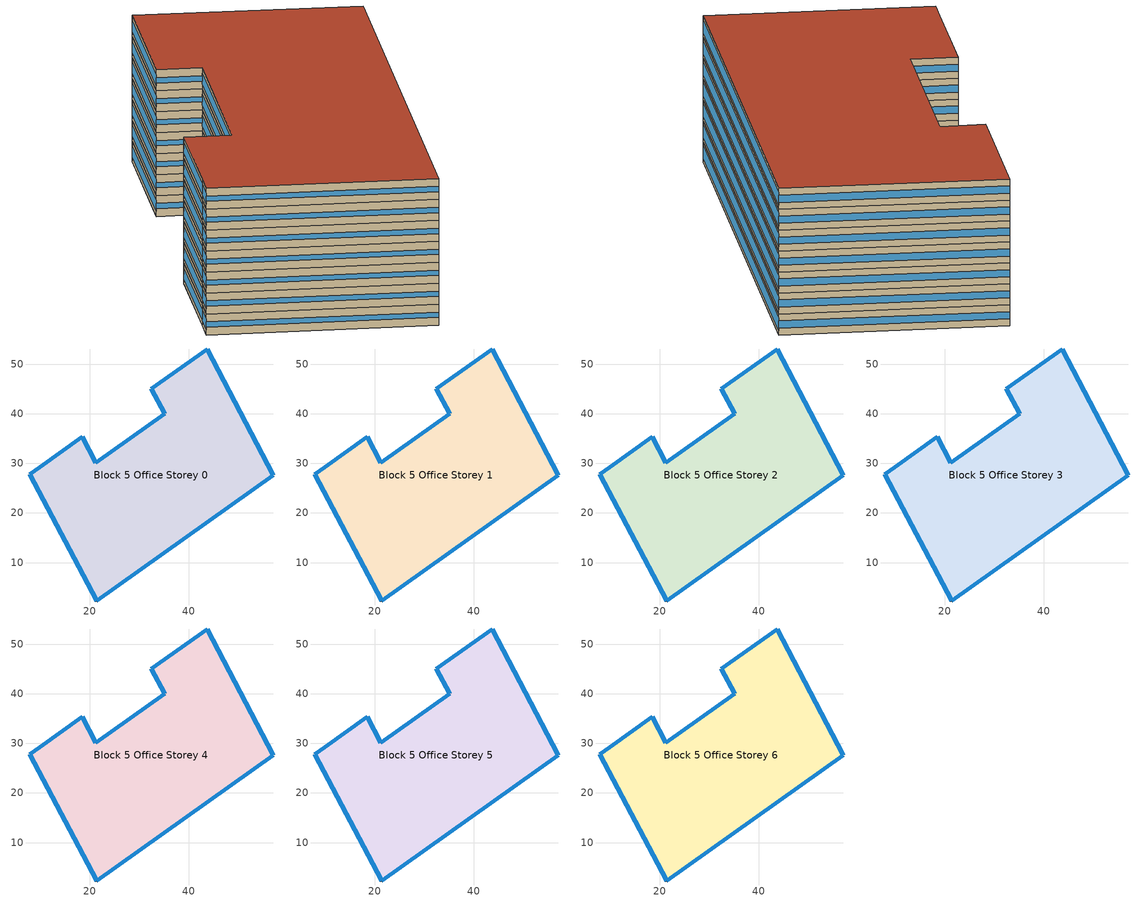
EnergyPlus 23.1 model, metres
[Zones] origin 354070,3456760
Block 5 Office Storey 0
 floor ground (Project Floor): 43.66,53.05 57.02,27.59 21.42,2.25 7.87,27.83 9.89,29.24 18.45,35.33 21.24,30.08 35.09,39.98 32.4,45 z0
 wall outside (Project Wall): 9.89,29.24 7.87,27.83 21.42,2.25 57.02,27.59 43.66,53.05 32.4,45 35.09,39.98 21.24,30.08 18.45,35.33 9.89,29.24 z0:3
 window (Office_north_window_construction): 43.65,53.05 32.4,45.01 / 35.08,39.97 21.24,30.08 / 18.45,35.33 9.89,29.24 / 9.89,29.24 7.87,27.83 z0.75:2.25
 window (Office_west_window_construction): 7.87,27.81 21.41,2.26 / 32.4,45 35.09,39.98 z1.12:1.88
 window (Office_south_window_construction): 21.44,2.26 57,27.57 z0.6:2.4
 window (Office_east_window_construction): 57.01,27.6 43.66,53.04 / 21.23,30.08 18.45,35.33 z0.98:2.02
 roof outside (Project Ceiling): 57.02,27.59 43.66,53.05 32.4,45 35.09,39.98 21.24,30.08 18.45,35.33 9.89,29.24 7.87,27.83 21.42,2.25 z3
Block 5 Office Storey 1
 floor outside (Project Floor): 43.66,53.05 57.02,27.59 21.42,2.25 7.87,27.83 9.89,29.24 18.45,35.33 21.24,30.08 35.09,39.98 32.4,45 z3
 wall outside (Project Wall): 9.89,29.24 7.87,27.83 21.42,2.25 57.02,27.59 43.66,53.05 32.4,45 35.09,39.98 21.24,30.08 18.45,35.33 9.89,29.24 z3:6
 window (Office_north_window_construction): 43.65,53.05 32.4,45.01 / 35.08,39.97 21.24,30.08 / 18.45,35.33 9.89,29.24 / 9.89,29.24 7.87,27.83 z3.75:5.25
 window (Office_west_window_construction): 7.87,27.81 21.41,2.26 / 32.4,45 35.09,39.98 z4.12:4.88
 window (Office_south_window_construction): 21.44,2.26 57,27.57 z3.6:5.4
 window (Office_east_window_construction): 57.01,27.6 43.66,53.04 / 21.23,30.08 18.45,35.33 z3.98:5.03
 roof outside (Project Ceiling): 57.02,27.59 43.66,53.05 32.4,45 35.09,39.98 21.24,30.08 18.45,35.33 9.89,29.24 7.87,27.83 21.42,2.25 z6
Block 5 Office Storey 2
 floor outside (Project Floor): 43.66,53.05 57.02,27.59 21.42,2.25 7.87,27.83 9.89,29.24 18.45,35.33 21.24,30.08 35.09,39.98 32.4,45 z6
 wall outside (Project Wall): 9.89,29.24 7.87,27.83 21.42,2.25 57.02,27.59 43.66,53.05 32.4,45 35.09,39.98 21.24,30.08 18.45,35.33 9.89,29.24 z6:9
 window (Office_north_window_construction): 43.65,53.05 32.4,45.01 / 35.08,39.97 21.24,30.08 / 18.45,35.33 9.89,29.24 / 9.89,29.24 7.87,27.83 z6.75:8.25
 window (Office_west_window_construction): 7.87,27.81 21.41,2.26 / 32.4,45 35.09,39.98 z7.12:7.88
 window (Office_south_window_construction): 21.44,2.26 57,27.57 z6.6:8.4
 window (Office_east_window_construction): 57.01,27.6 43.66,53.04 / 21.23,30.08 18.45,35.33 z6.97:8.03
 roof outside (Project Ceiling): 57.02,27.59 43.66,53.05 32.4,45 35.09,39.98 21.24,30.08 18.45,35.33 9.89,29.24 7.87,27.83 21.42,2.25 z9
Block 5 Office Storey 3
 floor outside (Project Floor): 43.66,53.05 57.02,27.59 21.42,2.25 7.87,27.83 9.89,29.24 18.45,35.33 21.24,30.08 35.09,39.98 32.4,45 z9
 wall outside (Project Wall): 9.89,29.24 7.87,27.83 21.42,2.25 57.02,27.59 43.66,53.05 32.4,45 35.09,39.98 21.24,30.08 18.45,35.33 9.89,29.24 z9:12
 window (Office_north_window_construction): 43.65,53.05 32.4,45.01 / 35.08,39.97 21.24,30.08 / 18.45,35.33 9.89,29.24 / 9.89,29.24 7.87,27.83 z9.75:11.25
 window (Office_west_window_construction): 7.87,27.81 21.41,2.26 / 32.4,45 35.09,39.98 z10.12:10.88
 window (Office_south_window_construction): 21.44,2.26 57,27.57 z9.6:11.4
 window (Office_east_window_construction): 57.01,27.6 43.66,53.04 / 21.23,30.08 18.45,35.33 z9.97:11.03
 roof outside (Project Ceiling): 57.02,27.59 43.66,53.05 32.4,45 35.09,39.98 21.24,30.08 18.45,35.33 9.89,29.24 7.87,27.83 21.42,2.25 z12
Block 5 Office Storey 4
 floor outside (Project Floor): 43.66,53.05 57.02,27.59 21.42,2.25 7.87,27.83 9.89,29.24 18.45,35.33 21.24,30.08 35.09,39.98 32.4,45 z12
 wall outside (Project Wall): 9.89,29.24 7.87,27.83 21.42,2.25 57.02,27.59 43.66,53.05 32.4,45 35.09,39.98 21.24,30.08 18.45,35.33 9.89,29.24 z12:15
 window (Office_north_window_construction): 43.65,53.05 32.4,45.01 / 35.08,39.97 21.24,30.08 / 18.45,35.33 9.89,29.24 / 9.89,29.24 7.87,27.83 z12.75:14.25
 window (Office_west_window_construction): 7.87,27.81 21.41,2.26 / 32.4,45 35.09,39.98 z13.12:13.88
 window (Office_south_window_construction): 21.44,2.26 57,27.57 z12.6:14.4
 window (Office_east_window_construction): 57.01,27.6 43.66,53.04 / 21.23,30.08 18.45,35.33 z12.97:14.03
 roof outside (Project Ceiling): 57.02,27.59 43.66,53.05 32.4,45 35.09,39.98 21.24,30.08 18.45,35.33 9.89,29.24 7.87,27.83 21.42,2.25 z15
Block 5 Office Storey 5
 floor outside (Project Floor): 43.66,53.05 57.02,27.59 21.42,2.25 7.87,27.83 9.89,29.24 18.45,35.33 21.24,30.08 35.09,39.98 32.4,45 z15
 wall outside (Project Wall): 9.89,29.24 7.87,27.83 21.42,2.25 57.02,27.59 43.66,53.05 32.4,45 35.09,39.98 21.24,30.08 18.45,35.33 9.89,29.24 z15:18
 window (Office_north_window_construction): 43.65,53.05 32.4,45.01 / 35.08,39.97 21.24,30.08 / 18.45,35.33 9.89,29.24 / 9.89,29.24 7.87,27.83 z15.75:17.25
 window (Office_west_window_construction): 7.87,27.81 21.41,2.26 / 32.4,45 35.09,39.98 z16.12:16.88
 window (Office_south_window_construction): 21.44,2.26 57,27.57 z15.6:17.4
 window (Office_east_window_construction): 57.01,27.6 43.66,53.04 / 21.23,30.08 18.45,35.33 z15.97:17.02
 roof outside (Project Ceiling): 57.02,27.59 43.66,53.05 32.4,45 35.09,39.98 21.24,30.08 18.45,35.33 9.89,29.24 7.87,27.83 21.42,2.25 z18
Block 5 Office Storey 6
 floor outside (Project Floor): 43.66,53.05 57.02,27.59 21.42,2.25 7.87,27.83 9.89,29.24 18.45,35.33 21.24,30.08 35.09,39.98 32.4,45 z18
 wall outside (Project Wall): 9.89,29.24 7.87,27.83 21.42,2.25 57.02,27.59 43.66,53.05 32.4,45 35.09,39.98 21.24,30.08 18.45,35.33 9.89,29.24 z18:21
 window (Office_north_window_construction): 43.65,53.05 32.4,45.01 / 35.08,39.97 21.24,30.08 / 18.45,35.33 9.89,29.24 / 9.89,29.24 7.87,27.83 z18.75:20.25
 window (Office_west_window_construction): 7.87,27.81 21.41,2.26 / 32.4,45 35.09,39.98 z19.12:19.88
 window (Office_south_window_construction): 21.44,2.26 57,27.57 z18.6:20.4
 window (Office_east_window_construction): 57.01,27.6 43.66,53.04 / 21.23,30.08 18.45,35.33 z18.98:20.02
 roof outside (Project Flat Roof): 57.02,27.59 43.66,53.05 32.4,45 35.09,39.98 21.24,30.08 18.45,35.33 9.89,29.24 7.87,27.83 21.42,2.25 z21
[Building]
Building_1: North Axis=0; Terrain=City; Loads Convergence Tolerance Value=0.04; Temperature Convergence Tolerance Value=0.4; Solar Distribution=FullExterior; Maximum Number of Warmup Days=25; Minimum Number of Warmup Days=6
[Site:Location]
CHN Design_Conditions: Latitude=30; Longitude=114; Time Zone=8; Elevation=12
[SIZINGPERIOD:DESIGNDAY] Day of Month=21; DryBulb Temperature Range Modifier Type=DefaultMultipliers; Humidity Condition Type=Wetbulb; Barometric Pressure=101181; Rain Indicator=No; Snow Indicator=No; Daylight Saving Time Indicator=No; Sky Clearness=0; Begin Environment Reset Mode=FullResetAtBeginEnvironment
Name | Month | Day Type | Maximum DryBulb Temperature | Daily DryBulb Temperature Range | Wetbulb or DewPoint at Maximum DryBulb | Wind Speed | Wind Direction | Solar Model Indicator | ASHRAE Clear Sky Optical Depth for Beam Irradiance taub | ASHRAE Clear Sky Optical Depth for Diffuse Irradiance taud
Ann Htg 99.6% Condns DB | 1 | WinterDesignDay | -10 | 0 | -4.8 | 1 | 340 | ASHRAEClearSky | 0 | 0
Ann Clg .4% Condns DB=>MWB | 7 | SummerDesignDay | 40 | 6.6 | 27.1 | 3.5 | 220 | ASHRAETau | 0.781 | 1.413
[MATERIAL]
DefaultMaterial: Roughness=Rough; Thickness=0.1; Conductivity=0.1; Density=1000; Specific Heat=1000; Thermal Absorptance=0.9; Solar Absorptance=0.7; Visible Absorptance=0.7
[WINDOWMATERIAL:SIMPLEGLAZINGSYSTEM] UFactor=1.6; Visible Transmittance=0.6
Name | Solar Heat Gain Coefficient
Office_east_window; Office_south_window; Office_west_window | 0.3
Office_north_window | 0.35
[CONSTRUCTION]
Project Wall; Project Floor; Project Flat Roof; Project Ceiling: DefaultMaterial
Office_east_window_construction: Office_east_window
Office_south_window_construction: Office_south_window
Office_west_window_construction: Office_west_window
Office_north_window_construction: Office_north_window
[SPACE] Ceiling Height=autocalculate; Volume=autocalculate; Floor Area=autocalculate; Space Type=Office
Name | Zone
Block 5 Office Storey 0_space | Block 5 Office Storey 0
Block 5 Office Storey 1_space | Block 5 Office Storey 1
Block 5 Office Storey 2_space | Block 5 Office Storey 2
Block 5 Office Storey 3_space | Block 5 Office Storey 3
Block 5 Office Storey 4_space | Block 5 Office Storey 4
Block 5 Office Storey 5_space | Block 5 Office Storey 5
Block 5 Office Storey 6_space | Block 5 Office Storey 6
[SPACELIST]
Office: Block 5 Office Storey 0_space, Block 5 Office Storey 1_space, Block 5 Office Storey 2_space, Block 5 Office Storey 3_space, Block 5 Office Storey 4_space, Block 5 Office Storey 5_space, Block 5 Office Storey 6_space
[ZONE] Type=1; Multiplier=1; Ceiling Height=autocalculate; Volume=autocalculate; Floor Area=autocalculate; Part of Total Floor Area=Yes
Block 5 Office Storey 0; Block 5 Office Storey 1; Block 5 Office Storey 2; Block 5 Office Storey 3; Block 5 Office Storey 4; Block 5 Office Storey 5; Block 5 Office Storey 6
[PEOPLE]
People_for_office: Zone or ZoneList or Space or SpaceList=Office; Number of People Schedule=SeasonalSchedule_Schedule_office_people; Number of People Calculation Method=People/Area; People per Floor Area=0.1; Fraction Radiant=0.3; Sensible Heat Fraction=autocalculate; Activity Level Schedule=SeasonalSchedule_Schedule_office_activity; Carbon Dioxide Generation Rate=3.82e-08; Enable ASHRAE 55 Comfort Warnings=No; Mean Radiant Temperature Calculation Type=ZoneAveraged; Clothing Insulation Calculation Method=ClothingInsulationSchedule; Cold Stress Temperature Threshold=15.56; Heat Stress Temperature Threshold=30
[LIGHTS]
Light_for_office: Zone or ZoneList or Space or SpaceList=Office; Schedule=SeasonalSchedule_office_lighting; Design Level Calculation Method=Watts/Area; Watts per Zone Floor Area=8; Return Air Fraction=0; Fraction Radiant=0.32; Fraction Visible=0.25; Fraction Replaceable=1; EndUse Subcategory=General; Return Air Fraction Calculated from Plenum Temperature=No; Return Air Fraction Function of Plenum Temperature Coefficient 1=0; Return Air Fraction Function of Plenum Temperature Coefficient 2=0
[ELECTRICEQUIPMENT]
Equipment_for_office: Zone or ZoneList or Space or SpaceList=Office; Schedule=SeasonalSchedule_Schedule_office_equipment; Design Level Calculation Method=Watts/Area; Watts per Zone Floor Area=15; Fraction Latent=0; Fraction Radiant=0; Fraction Lost=0; EndUse Subcategory=Electric Equipment
[DAYLIGHTING:CONTROLS] Illuminance Setpoint at Reference Point 1=300
Name | Zone or Space | Glare Calculation Daylighting Reference Point | Daylighting Reference Point 1
Dlight_Block 5 Office Storey 0 | Block 5 Office Storey 0 | Rpoint_Block 5 Office Storey 0 | Rpoint_Block 5 Office Storey 0
Dlight_Block 5 Office Storey 1 | Block 5 Office Storey 1 | Rpoint_Block 5 Office Storey 1 | Rpoint_Block 5 Office Storey 1
Dlight_Block 5 Office Storey 2 | Block 5 Office Storey 2 | Rpoint_Block 5 Office Storey 2 | Rpoint_Block 5 Office Storey 2
Dlight_Block 5 Office Storey 3 | Block 5 Office Storey 3 | Rpoint_Block 5 Office Storey 3 | Rpoint_Block 5 Office Storey 3
Dlight_Block 5 Office Storey 4 | Block 5 Office Storey 4 | Rpoint_Block 5 Office Storey 4 | Rpoint_Block 5 Office Storey 4
Dlight_Block 5 Office Storey 5 | Block 5 Office Storey 5 | Rpoint_Block 5 Office Storey 5 | Rpoint_Block 5 Office Storey 5
Dlight_Block 5 Office Storey 6 | Block 5 Office Storey 6 | Rpoint_Block 5 Office Storey 6 | Rpoint_Block 5 Office Storey 6
[HVACTEMPLATE:THERMOSTAT]
Name | Heating Setpoint Schedule | Cooling Setpoint Schedule
Thermostat_for_office | SeasonalSchedule_office_heating | SeasonalSchedule_office_cooling
Thermostat_for_commercial | SeasonalSchedule_commerical_heating | SeasonalSchedule_commerical_cooling
Thermostat_for_residential | SeasonalSchedule_residential_heating | SeasonalSchedule_residential_cooling
Thermostat_for_school | SeasonalSchedule_school_heating | SeasonalSchedule_school_cooling
Thermostat_for_hospital | SeasonalSchedule_hospital_heating | SeasonalSchedule_hospital_cooling
Thermostat_for_industrial | SeasonalSchedule_Industrial_heating | SeasonalSchedule_Industrial_cooling
Thermostat_for_transport | SeasonalSchedule_transport_heating | SeasonalSchedule_transport_cooling
Thermostat_for_administration | SeasonalSchedule_administration_heating | SeasonalSchedule_administration_cooling
[HVACTEMPLATE:ZONE:IDEALLOADSAIRSYSTEM] Template Thermostat=Thermostat_for_office; Maximum Heating Supply Air Temperature=50; Minimum Cooling Supply Air Temperature=13; Maximum Heating Supply Air Humidity Ratio=0.0156; Minimum Cooling Supply Air Humidity Ratio=0.0077; Heating Limit=NoLimit; Cooling Limit=NoLimit; Dehumidification Control Type=ConstantSensibleHeatRatio; Cooling Sensible Heat Ratio=0.7; Dehumidification Setpoint=60; Humidification Control Type=None; Humidification Setpoint=30; Outdoor Air Method=DetailedSpecification; Outdoor Air Flow Rate per Person=0.00944; Outdoor Air Flow Rate per Zone Floor Area=0; Outdoor Air Flow Rate per Zone=0; Design Specification Outdoor Air Object=Ventilation_for_office; Demand Controlled Ventilation Type=None; Outdoor Air Economizer Type=NoEconomizer; Heat Recovery Type=None; Sensible Heat Recovery Effectiveness=0.7; Latent Heat Recovery Effectiveness=0.65
Block 5 Office Storey 0; Block 5 Office Storey 1; Block 5 Office Storey 2; Block 5 Office Storey 3; Block 5 Office Storey 4; Block 5 Office Storey 5; Block 5 Office Storey 6
[DESIGNSPECIFICATION:OUTDOORAIR]
Ventilation_for_office: Outdoor Air Method=Flow/Person; Outdoor Air Flow per Person=0.00833333; Outdoor Air Flow per Zone Floor Area=0; Outdoor Air Flow per Zone=0; Outdoor Air Flow Air Changes per Hour=0
[SCHEDULE:DAY:HOURLY]
Schedule_administration_heating_summer_hourly; Schedule_commerical_heating_summer_hourly; Schedule_residential_heating_summer_hourly; Schedule_school_heating_summer_hourly; Schedule_hospital_heating_summer_hourly; Schedule_Industrial_heating_summer_hourly; Schedule_transport_heating_summer_hourly; Schedule_office_heating_summer_hourly: -20, -20, -20, -20, -20, -20, -20, -20, -20, -20, -20, -20, -20, -20, -20, -20, -20, -20, -20, -20, -20, -20, -20, -20
Schedule_administration_heating_winnter_weekday_hourly: 5, 5, 5, 5, 5, 5, 12, 12, 18, 20, 20, 20, 20, 20, 20, 20, 20, 20, 18, 5, 5, 5, 5, 5
Schedule_administration_heating_winnter_holiday_hourly; Schedule_school_heating_winnter_holiday_hourly: 5, 5, 5, 5, 5, 5, 5, 5, 5, 5, 5, 5, 5, 5, 5, 5, 5, 5, 5, 5, 5, 5, 5, 5
Schedule_administration_cooling_winter_hourly; Schedule_administration_cooling_summer_holiday_hourly; Schedule_commerical_cooling_winter_hourly; Schedule_residential_cooling_winter_hourly; Schedule_school_cooling_winter_hourly; Schedule_school_cooling_summer_holiday_hourly; Schedule_hospital_cooling_winter_hourly; Schedule_Industrial_cooling_winter_hourly; Schedule_transport_cooling_winter_hourly; Schedule_office_cooling_winter_hourly: 50, 50, 50, 50, 50, 50, 50, 50, 50, 50, 50, 50, 50, 50, 50, 50, 50, 50, 50, 50, 50, 50, 50, 50
Schedule_administration_cooling_summer_weekday_hourly: 50, 50, 50, 50, 50, 50, 50, 28, 26, 26, 26, 26, 26, 26, 26, 26, 26, 26, 50, 50, 50, 50, 50, 50
Schedule_commerical_heating_winnter_weekday_hourly; Schedule_commerical_heating_winnter_holiday_hourly: 5, 5, 5, 5, 5, 5, 12, 16, 18, 18, 18, 18, 18, 18, 18, 18, 18, 18, 18, 18, 12, 5, 5, 5
Schedule_commerical_cooling_summer_weekday_hourly; Schedule_commerical_cooling_summer_holiday_hourly: 50, 50, 50, 50, 50, 50, 50, 28, 24, 24, 24, 24, 24, 24, 24, 24, 24, 24, 24, 24, 24, 28, 50, 50
Schedule_residential_heating_winnter_weekday_hourly; Schedule_residential_heating_winnter_holiday_hourly: 18, 18, 18, 18, 18, 18, 18, -20, -20, -20, -20, -20, -20, -20, -20, -20, -20, -20, -20, -20, 18, 18, 18, 18
Schedule_residential_cooling_summer_weekday_hourly; Schedule_residential_cooling_summer_holiday_hourly: 26, 26, 26, 26, 26, 26, 26, 50, 50, 50, 50, 50, 50, 50, 50, 50, 50, 50, 50, 50, 26, 26, 26, 26
Schedule_school_heating_winnter_weekday_hourly: 5, 5, 5, 5, 5, 12, 18, 20, 20, 20, 20, 20, 20, 20, 20, 20, 20, 20, 18, 12, 5, 5, 5, 5
Schedule_school_cooling_summer_weekday_hourly: 50, 50, 50, 50, 50, 50, 28, 26, 26, 26, 26, 26, 26, 26, 26, 26, 26, 26, 50, 50, 50, 50, 50, 50
Schedule_hospital_heating_winnter_weekday_hourly; Schedule_hospital_heating_winnter_holiday_hourly: 22, 22, 22, 22, 22, 22, 22, 22, 22, 22, 22, 22, 22, 22, 22, 22, 22, 22, 22, 22, 22, 22, 22, 22
Schedule_hospital_cooling_summer_weekday_hourly; Schedule_hospital_cooling_summer_holiday_hourly: 26, 26, 26, 26, 26, 26, 26, 26, 26, 26, 26, 26, 26, 26, 26, 26, 26, 26, 26, 26, 26, 26, 26, 26
Schedule_Industrial_heating_winnter_weekday_hourly; Schedule_Industrial_heating_winnter_holiday_hourly: -20, -20, -20, -20, -20, -20, 18, 18, 18, 18, 18, 18, 18, 18, 18, 18, 18, 18, 18, -20, -20, -20, -20, -20
Schedule_Industrial_cooling_summer_weekday_hourly; Schedule_Industrial_cooling_summer_holiday_hourly: 50, 50, 50, 50, 50, 50, 50, 28, 28, 28, 28, 28, 28, 28, 28, 28, 28, 28, 28, 50, 50, 50, 50, 50
Schedule_transport_heating_winnter_weekday_hourly; Schedule_transport_heating_winnter_holiday_hourly: 18, 18, 18, 18, 18, 18, 20, 20, 20, 20, 20, 20, 20, 20, 20, 20, 20, 20, 20, 20, 20, 20, 18, 18
Schedule_transport_cooling_summer_weekday_hourly; Schedule_transport_cooling_summer_holiday_hourly: 26, 26, 26, 26, 26, 26, 26, 24, 24, 24, 25, 24, 24, 24, 24, 24, 24, 24, 24, 24, 24, 24, 26, 28
Schedule_office_heating_winnter_weekday_hourly: 5, 5, 5, 5, 5, 5, 12, 18, 20, 20, 20, 20, 20, 20, 20, 20, 20, 20, 20, 18, 12, 5, 5, 5
Schedule_office_heating_winnter_holiday_hourly: 5, 5, 5, 5, 5, 5, 5, 5, 5, 16, 16, 16, 16, 16, 16, 16, 16, 5, 5, 5, 5, 5, 5, 5
Schedule_office_cooling_summer_weekday_hourly: 50, 50, 50, 50, 50, 50, 28, 26, 26, 26, 26, 26, 26, 26, 26, 26, 26, 26, 26, 26, 50, 50, 50, 50
Schedule_office_cooling_summer_holiday_hourly: 50, 50, 50, 50, 50, 50, 50, 50, 50, 50, 50, 26, 26, 26, 26, 26, 26, 50, 50, 50, 50, 50, 50, 50
Schedule_office_lighting_weekday_hourly: 0.1, 0.1, 0.1, 0.1, 0.1, 0.1, 0.1, 0.2, 0.5, 0.95, 0.95, 0.95, 0.8, 0.8, 0.95, 0.95, 0.95, 0.95, 0.95, 0.95, 0.95, 0.8, 0.5, 0.1
Schedule_office_lighting_holiday_hourly; Schedule_office_equipment_holiday_hourly: 0.1, 0.1, 0.1, 0.1, 0.1, 0.1, 0.1, 0.1, 0.1, 0.1, 0.1, 0.1, 0.1, 0.3, 0.3, 0.3, 0.3, 0.3, 0.3, 0.3, 0.3, 0.3, 0.1, 0.1
Schedule_office_equipment_weekday_hourly: 0.1, 0.1, 0.1, 0.1, 0.1, 0.1, 0.1, 0.2, 0.5, 0.95, 0.95, 0.95, 0.5, 0.5, 0.95, 0.95, 0.95, 0.95, 0.95, 0.95, 0.4, 0.4, 0.3, 0.1
Schedule_office_people_weekday_hourly: 0.1, 0.1, 0.1, 0.1, 0.1, 0.1, 0.1, 0.5, 0.95, 0.95, 0.95, 0.8, 0.8, 0.95, 0.95, 0.95, 0.95, 0.95, 0.8, 0.5, 0.5, 0.3, 0.1, 0.1
Schedule_office_people_holiday_hourly: 0.1, 0.1, 0.1, 0.1, 0.1, 0.1, 0.1, 0.1, 0.1, 0.1, 0.1, 0.1, 0.1, 0.3, 0.3, 0.3, 0.3, 0.3, 0.3, 0.1, 0.1, 0.1, 0.1, 0.1
Schedule_office_activity_weekday_hourly; Schedule_office_activity_holiday_hourly: 144, 144, 144, 144, 144, 144, 144, 144, 144, 144, 144, 144, 144, 144, 144, 144, 144, 144, 144, 144, 144, 144, 144, 144
[SCHEDULE:WEEK:DAILY]
Schedule_office_heating_summer_weekly: Schedule_office_heating_summer_hourly, Schedule_office_heating_summer_hourly, Schedule_office_heating_summer_hourly, Schedule_office_heating_summer_hourly, Schedule_office_heating_summer_hourly, Schedule_office_heating_summer_hourly, Schedule_office_heating_summer_hourly, Schedule_office_heating_summer_hourly, Schedule_office_heating_summer_hourly, Schedule_office_heating_summer_hourly, Schedule_office_heating_summer_hourly, Schedule_office_heating_summer_hourly
Schedule_office_heating_winnter_weekly: Schedule_office_heating_winnter_holiday_hourly, Schedule_office_heating_winnter_weekday_hourly, Schedule_office_heating_winnter_weekday_hourly, Schedule_office_heating_winnter_weekday_hourly, Schedule_office_heating_winnter_weekday_hourly, Schedule_office_heating_winnter_weekday_hourly, Schedule_office_heating_winnter_holiday_hourly, Schedule_office_heating_winnter_holiday_hourly, Schedule_office_heating_winnter_weekday_hourly, Schedule_office_heating_winnter_weekday_hourly, Schedule_office_heating_winnter_holiday_hourly, Schedule_office_heating_winnter_holiday_hourly
Schedule_office_cooling_winnter_weekly: Schedule_office_cooling_winter_hourly, Schedule_office_cooling_winter_hourly, Schedule_office_cooling_winter_hourly, Schedule_office_cooling_winter_hourly, Schedule_office_cooling_winter_hourly, Schedule_office_cooling_winter_hourly, Schedule_office_cooling_winter_hourly, Schedule_office_cooling_winter_hourly, Schedule_office_cooling_winter_hourly, Schedule_office_cooling_winter_hourly, Schedule_office_cooling_winter_hourly, Schedule_office_cooling_winter_hourly
Schedule_office_cooling_summer_weekly: Schedule_office_cooling_summer_holiday_hourly, Schedule_office_cooling_summer_weekday_hourly, Schedule_office_cooling_summer_weekday_hourly, Schedule_office_cooling_summer_weekday_hourly, Schedule_office_cooling_summer_weekday_hourly, Schedule_office_cooling_summer_weekday_hourly, Schedule_office_cooling_summer_holiday_hourly, Schedule_office_cooling_summer_holiday_hourly, Schedule_office_cooling_summer_weekday_hourly, Schedule_office_cooling_summer_weekday_hourly, Schedule_office_cooling_summer_holiday_hourly, Schedule_office_cooling_summer_holiday_hourly
Schedule_office_lighting_weekly: Schedule_office_lighting_holiday_hourly, Schedule_office_lighting_weekday_hourly, Schedule_office_lighting_weekday_hourly, Schedule_office_lighting_weekday_hourly, Schedule_office_lighting_weekday_hourly, Schedule_office_lighting_weekday_hourly, Schedule_office_lighting_holiday_hourly, Schedule_office_lighting_holiday_hourly, Schedule_office_lighting_weekday_hourly, Schedule_office_lighting_weekday_hourly, Schedule_office_lighting_holiday_hourly, Schedule_office_lighting_holiday_hourly
Schedule_office_equipment_weekly: Schedule_office_equipment_holiday_hourly, Schedule_office_equipment_weekday_hourly, Schedule_office_equipment_weekday_hourly, Schedule_office_equipment_weekday_hourly, Schedule_office_equipment_weekday_hourly, Schedule_office_equipment_weekday_hourly, Schedule_office_equipment_holiday_hourly, Schedule_office_equipment_holiday_hourly, Schedule_office_equipment_weekday_hourly, Schedule_office_equipment_weekday_hourly, Schedule_office_equipment_holiday_hourly, Schedule_office_equipment_holiday_hourly
Schedule_office_people_weekly: Schedule_office_people_holiday_hourly, Schedule_office_people_weekday_hourly, Schedule_office_people_weekday_hourly, Schedule_office_people_weekday_hourly, Schedule_office_people_weekday_hourly, Schedule_office_people_weekday_hourly, Schedule_office_people_holiday_hourly, Schedule_office_people_holiday_hourly, Schedule_office_people_weekday_hourly, Schedule_office_people_weekday_hourly, Schedule_office_people_holiday_hourly, Schedule_office_people_holiday_hourly
Schedule_office_activity_weekly: Schedule_office_activity_holiday_hourly, Schedule_office_activity_weekday_hourly, Schedule_office_activity_weekday_hourly, Schedule_office_activity_weekday_hourly, Schedule_office_activity_weekday_hourly, Schedule_office_activity_weekday_hourly, Schedule_office_activity_holiday_hourly, Schedule_office_activity_holiday_hourly, Schedule_office_activity_weekday_hourly, Schedule_office_activity_weekday_hourly, Schedule_office_activity_holiday_hourly, Schedule_office_activity_holiday_hourly
Schedule_commerical_heating_summer_weekly: Schedule_commerical_heating_summer_hourly, Schedule_commerical_heating_summer_hourly, Schedule_commerical_heating_summer_hourly, Schedule_commerical_heating_summer_hourly, Schedule_commerical_heating_summer_hourly, Schedule_commerical_heating_summer_hourly, Schedule_commerical_heating_summer_hourly, Schedule_commerical_heating_summer_hourly, Schedule_commerical_heating_summer_hourly, Schedule_commerical_heating_summer_hourly, Schedule_commerical_heating_summer_hourly, Schedule_commerical_heating_summer_hourly
Schedule_commerical_heating_winnter_weekly: Schedule_commerical_heating_winnter_holiday_hourly, Schedule_commerical_heating_winnter_weekday_hourly, Schedule_commerical_heating_winnter_weekday_hourly, Schedule_commerical_heating_winnter_weekday_hourly, Schedule_commerical_heating_winnter_weekday_hourly, Schedule_commerical_heating_winnter_weekday_hourly, Schedule_commerical_heating_winnter_holiday_hourly, Schedule_commerical_heating_winnter_holiday_hourly, Schedule_commerical_heating_winnter_weekday_hourly, Schedule_commerical_heating_winnter_weekday_hourly, Schedule_commerical_heating_winnter_holiday_hourly, Schedule_commerical_heating_winnter_holiday_hourly
Schedule_commerical_cooling_winnter_weekly: Schedule_commerical_cooling_winter_hourly, Schedule_commerical_cooling_winter_hourly, Schedule_commerical_cooling_winter_hourly, Schedule_commerical_cooling_winter_hourly, Schedule_commerical_cooling_winter_hourly, Schedule_commerical_cooling_winter_hourly, Schedule_commerical_cooling_winter_hourly, Schedule_commerical_cooling_winter_hourly, Schedule_commerical_cooling_winter_hourly, Schedule_commerical_cooling_winter_hourly, Schedule_commerical_cooling_winter_hourly, Schedule_commerical_cooling_winter_hourly
Schedule_commerical_cooling_summer_weekly: Schedule_commerical_cooling_summer_holiday_hourly, Schedule_commerical_cooling_summer_weekday_hourly, Schedule_commerical_cooling_summer_weekday_hourly, Schedule_commerical_cooling_summer_weekday_hourly, Schedule_commerical_cooling_summer_weekday_hourly, Schedule_commerical_cooling_summer_weekday_hourly, Schedule_commerical_cooling_summer_holiday_hourly, Schedule_commerical_cooling_summer_holiday_hourly, Schedule_commerical_cooling_summer_weekday_hourly, Schedule_commerical_cooling_summer_weekday_hourly, Schedule_commerical_cooling_summer_holiday_hourly, Schedule_commerical_cooling_summer_holiday_hourly
Schedule_residential_heating_summer_weekly: Schedule_residential_heating_summer_hourly, Schedule_residential_heating_summer_hourly, Schedule_residential_heating_summer_hourly, Schedule_residential_heating_summer_hourly, Schedule_residential_heating_summer_hourly, Schedule_residential_heating_summer_hourly, Schedule_residential_heating_summer_hourly, Schedule_residential_heating_summer_hourly, Schedule_residential_heating_summer_hourly, Schedule_residential_heating_summer_hourly, Schedule_residential_heating_summer_hourly, Schedule_residential_heating_summer_hourly
Schedule_residential_heating_winnter_weekly: Schedule_residential_heating_winnter_holiday_hourly, Schedule_residential_heating_winnter_weekday_hourly, Schedule_residential_heating_winnter_weekday_hourly, Schedule_residential_heating_winnter_weekday_hourly, Schedule_residential_heating_winnter_weekday_hourly, Schedule_residential_heating_winnter_weekday_hourly, Schedule_residential_heating_winnter_holiday_hourly, Schedule_residential_heating_winnter_holiday_hourly, Schedule_residential_heating_winnter_weekday_hourly, Schedule_residential_heating_winnter_weekday_hourly, Schedule_residential_heating_winnter_holiday_hourly, Schedule_residential_heating_winnter_holiday_hourly
Schedule_residential_cooling_winnter_weekly: Schedule_residential_cooling_winter_hourly, Schedule_residential_cooling_winter_hourly, Schedule_residential_cooling_winter_hourly, Schedule_residential_cooling_winter_hourly, Schedule_residential_cooling_winter_hourly, Schedule_residential_cooling_winter_hourly, Schedule_residential_cooling_winter_hourly, Schedule_residential_cooling_winter_hourly, Schedule_residential_cooling_winter_hourly, Schedule_residential_cooling_winter_hourly, Schedule_residential_cooling_winter_hourly, Schedule_residential_cooling_winter_hourly
Schedule_residential_cooling_summer_weekly: Schedule_residential_cooling_summer_holiday_hourly, Schedule_residential_cooling_summer_weekday_hourly, Schedule_residential_cooling_summer_weekday_hourly, Schedule_residential_cooling_summer_weekday_hourly, Schedule_residential_cooling_summer_weekday_hourly, Schedule_residential_cooling_summer_weekday_hourly, Schedule_residential_cooling_summer_holiday_hourly, Schedule_residential_cooling_summer_holiday_hourly, Schedule_residential_cooling_summer_weekday_hourly, Schedule_residential_cooling_summer_weekday_hourly, Schedule_residential_cooling_summer_holiday_hourly, Schedule_residential_cooling_summer_holiday_hourly
Schedule_school_heating_summer_weekly: Schedule_school_heating_summer_hourly, Schedule_school_heating_summer_hourly, Schedule_school_heating_summer_hourly, Schedule_school_heating_summer_hourly, Schedule_school_heating_summer_hourly, Schedule_school_heating_summer_hourly, Schedule_school_heating_summer_hourly, Schedule_school_heating_summer_hourly, Schedule_school_heating_summer_hourly, Schedule_school_heating_summer_hourly, Schedule_school_heating_summer_hourly, Schedule_school_heating_summer_hourly
Schedule_school_heating_winnter_weekly: Schedule_school_heating_winnter_holiday_hourly, Schedule_school_heating_winnter_weekday_hourly, Schedule_school_heating_winnter_weekday_hourly, Schedule_school_heating_winnter_weekday_hourly, Schedule_school_heating_winnter_weekday_hourly, Schedule_school_heating_winnter_weekday_hourly, Schedule_school_heating_winnter_holiday_hourly, Schedule_school_heating_winnter_holiday_hourly, Schedule_school_heating_winnter_weekday_hourly, Schedule_school_heating_winnter_weekday_hourly, Schedule_school_heating_winnter_holiday_hourly, Schedule_school_heating_winnter_holiday_hourly
Schedule_school_cooling_winnter_weekly: Schedule_school_cooling_winter_hourly, Schedule_school_cooling_winter_hourly, Schedule_school_cooling_winter_hourly, Schedule_school_cooling_winter_hourly, Schedule_school_cooling_winter_hourly, Schedule_school_cooling_winter_hourly, Schedule_school_cooling_winter_hourly, Schedule_school_cooling_winter_hourly, Schedule_school_cooling_winter_hourly, Schedule_school_cooling_winter_hourly, Schedule_school_cooling_winter_hourly, Schedule_school_cooling_winter_hourly
Schedule_school_cooling_summer_weekly: Schedule_school_cooling_summer_holiday_hourly, Schedule_school_cooling_summer_weekday_hourly, Schedule_school_cooling_summer_weekday_hourly, Schedule_school_cooling_summer_weekday_hourly, Schedule_school_cooling_summer_weekday_hourly, Schedule_school_cooling_summer_weekday_hourly, Schedule_school_cooling_summer_holiday_hourly, Schedule_school_cooling_summer_holiday_hourly, Schedule_school_cooling_summer_weekday_hourly, Schedule_school_cooling_summer_weekday_hourly, Schedule_school_cooling_summer_holiday_hourly, Schedule_school_cooling_summer_holiday_hourly
Schedule_hospital_heating_summer_weekly: Schedule_hospital_heating_summer_hourly, Schedule_hospital_heating_summer_hourly, Schedule_hospital_heating_summer_hourly, Schedule_hospital_heating_summer_hourly, Schedule_hospital_heating_summer_hourly, Schedule_hospital_heating_summer_hourly, Schedule_hospital_heating_summer_hourly, Schedule_hospital_heating_summer_hourly, Schedule_hospital_heating_summer_hourly, Schedule_hospital_heating_summer_hourly, Schedule_hospital_heating_summer_hourly, Schedule_hospital_heating_summer_hourly
Schedule_hospital_heating_winnter_weekly: Schedule_hospital_heating_winnter_holiday_hourly, Schedule_hospital_heating_winnter_weekday_hourly, Schedule_hospital_heating_winnter_weekday_hourly, Schedule_hospital_heating_winnter_weekday_hourly, Schedule_hospital_heating_winnter_weekday_hourly, Schedule_hospital_heating_winnter_weekday_hourly, Schedule_hospital_heating_winnter_holiday_hourly, Schedule_hospital_heating_winnter_holiday_hourly, Schedule_hospital_heating_winnter_weekday_hourly, Schedule_hospital_heating_winnter_weekday_hourly, Schedule_hospital_heating_winnter_holiday_hourly, Schedule_hospital_heating_winnter_holiday_hourly
Schedule_hospital_cooling_winnter_weekly: Schedule_hospital_cooling_winter_hourly, Schedule_hospital_cooling_winter_hourly, Schedule_hospital_cooling_winter_hourly, Schedule_hospital_cooling_winter_hourly, Schedule_hospital_cooling_winter_hourly, Schedule_hospital_cooling_winter_hourly, Schedule_hospital_cooling_winter_hourly, Schedule_hospital_cooling_winter_hourly, Schedule_hospital_cooling_winter_hourly, Schedule_hospital_cooling_winter_hourly, Schedule_hospital_cooling_winter_hourly, Schedule_hospital_cooling_winter_hourly
Schedule_hospital_cooling_summer_weekly: Schedule_hospital_cooling_summer_holiday_hourly, Schedule_hospital_cooling_summer_weekday_hourly, Schedule_hospital_cooling_summer_weekday_hourly, Schedule_hospital_cooling_summer_weekday_hourly, Schedule_hospital_cooling_summer_weekday_hourly, Schedule_hospital_cooling_summer_weekday_hourly, Schedule_hospital_cooling_summer_holiday_hourly, Schedule_hospital_cooling_summer_holiday_hourly, Schedule_hospital_cooling_summer_weekday_hourly, Schedule_hospital_cooling_summer_weekday_hourly, Schedule_hospital_cooling_summer_holiday_hourly, Schedule_hospital_cooling_summer_holiday_hourly
Schedule_Industrial_heating_summer_weekly: Schedule_Industrial_heating_summer_hourly, Schedule_Industrial_heating_summer_hourly, Schedule_Industrial_heating_summer_hourly, Schedule_Industrial_heating_summer_hourly, Schedule_Industrial_heating_summer_hourly, Schedule_Industrial_heating_summer_hourly, Schedule_Industrial_heating_summer_hourly, Schedule_Industrial_heating_summer_hourly, Schedule_Industrial_heating_summer_hourly, Schedule_Industrial_heating_summer_hourly, Schedule_Industrial_heating_summer_hourly, Schedule_Industrial_heating_summer_hourly
Schedule_Industrial_heating_winnter_weekly: Schedule_Industrial_heating_winnter_holiday_hourly, Schedule_Industrial_heating_winnter_weekday_hourly, Schedule_Industrial_heating_winnter_weekday_hourly, Schedule_Industrial_heating_winnter_weekday_hourly, Schedule_Industrial_heating_winnter_weekday_hourly, Schedule_Industrial_heating_winnter_weekday_hourly, Schedule_Industrial_heating_winnter_holiday_hourly, Schedule_Industrial_heating_winnter_holiday_hourly, Schedule_Industrial_heating_winnter_weekday_hourly, Schedule_Industrial_heating_winnter_weekday_hourly, Schedule_Industrial_heating_winnter_holiday_hourly, Schedule_Industrial_heating_winnter_holiday_hourly
Schedule_Industrial_cooling_winnter_weekly: Schedule_Industrial_cooling_winter_hourly, Schedule_Industrial_cooling_winter_hourly, Schedule_Industrial_cooling_winter_hourly, Schedule_Industrial_cooling_winter_hourly, Schedule_Industrial_cooling_winter_hourly, Schedule_Industrial_cooling_winter_hourly, Schedule_Industrial_cooling_winter_hourly, Schedule_Industrial_cooling_winter_hourly, Schedule_Industrial_cooling_winter_hourly, Schedule_Industrial_cooling_winter_hourly, Schedule_Industrial_cooling_winter_hourly, Schedule_Industrial_cooling_winter_hourly
Schedule_Industrial_cooling_summer_weekly: Schedule_Industrial_cooling_summer_holiday_hourly, Schedule_Industrial_cooling_summer_weekday_hourly, Schedule_Industrial_cooling_summer_weekday_hourly, Schedule_Industrial_cooling_summer_weekday_hourly, Schedule_Industrial_cooling_summer_weekday_hourly, Schedule_Industrial_cooling_summer_weekday_hourly, Schedule_Industrial_cooling_summer_holiday_hourly, Schedule_Industrial_cooling_summer_holiday_hourly, Schedule_Industrial_cooling_summer_weekday_hourly, Schedule_Industrial_cooling_summer_weekday_hourly, Schedule_Industrial_cooling_summer_holiday_hourly, Schedule_Industrial_cooling_summer_holiday_hourly
Schedule_administration_heating_summer_weekly: Schedule_administration_heating_summer_hourly, Schedule_administration_heating_summer_hourly, Schedule_administration_heating_summer_hourly, Schedule_administration_heating_summer_hourly, Schedule_administration_heating_summer_hourly, Schedule_administration_heating_summer_hourly, Schedule_administration_heating_summer_hourly, Schedule_administration_heating_summer_hourly, Schedule_administration_heating_summer_hourly, Schedule_administration_heating_summer_hourly, Schedule_administration_heating_summer_hourly, Schedule_administration_heating_summer_hourly
Schedule_administration_heating_winnter_weekly: Schedule_administration_heating_winnter_holiday_hourly, Schedule_administration_heating_winnter_weekday_hourly, Schedule_administration_heating_winnter_weekday_hourly, Schedule_administration_heating_winnter_weekday_hourly, Schedule_administration_heating_winnter_weekday_hourly, Schedule_administration_heating_winnter_weekday_hourly, Schedule_administration_heating_winnter_holiday_hourly, Schedule_administration_heating_winnter_holiday_hourly, Schedule_administration_heating_winnter_weekday_hourly, Schedule_administration_heating_winnter_weekday_hourly, Schedule_administration_heating_winnter_holiday_hourly, Schedule_administration_heating_winnter_holiday_hourly
Schedule_administration_cooling_winnter_weekly: Schedule_administration_cooling_winter_hourly, Schedule_administration_cooling_winter_hourly, Schedule_administration_cooling_winter_hourly, Schedule_administration_cooling_winter_hourly, Schedule_administration_cooling_winter_hourly, Schedule_administration_cooling_winter_hourly, Schedule_administration_cooling_winter_hourly, Schedule_administration_cooling_winter_hourly, Schedule_administration_cooling_winter_hourly, Schedule_administration_cooling_winter_hourly, Schedule_administration_cooling_winter_hourly, Schedule_administration_cooling_winter_hourly
Schedule_administration_cooling_summer_weekly: Schedule_administration_cooling_summer_holiday_hourly, Schedule_administration_cooling_summer_weekday_hourly, Schedule_administration_cooling_summer_weekday_hourly, Schedule_administration_cooling_summer_weekday_hourly, Schedule_administration_cooling_summer_weekday_hourly, Schedule_administration_cooling_summer_weekday_hourly, Schedule_administration_cooling_summer_holiday_hourly, Schedule_administration_cooling_summer_holiday_hourly, Schedule_administration_cooling_summer_weekday_hourly, Schedule_administration_cooling_summer_weekday_hourly, Schedule_administration_cooling_summer_holiday_hourly, Schedule_administration_cooling_summer_holiday_hourly
Schedule_transport_heating_summer_weekly: Schedule_transport_heating_summer_hourly, Schedule_transport_heating_summer_hourly, Schedule_transport_heating_summer_hourly, Schedule_transport_heating_summer_hourly, Schedule_transport_heating_summer_hourly, Schedule_transport_heating_summer_hourly, Schedule_transport_heating_summer_hourly, Schedule_transport_heating_summer_hourly, Schedule_transport_heating_summer_hourly, Schedule_transport_heating_summer_hourly, Schedule_transport_heating_summer_hourly, Schedule_transport_heating_summer_hourly
Schedule_transport_heating_winnter_weekly: Schedule_transport_heating_winnter_holiday_hourly, Schedule_transport_heating_winnter_weekday_hourly, Schedule_transport_heating_winnter_weekday_hourly, Schedule_transport_heating_winnter_weekday_hourly, Schedule_transport_heating_winnter_weekday_hourly, Schedule_transport_heating_winnter_weekday_hourly, Schedule_transport_heating_winnter_holiday_hourly, Schedule_transport_heating_winnter_holiday_hourly, Schedule_transport_heating_winnter_weekday_hourly, Schedule_transport_heating_winnter_weekday_hourly, Schedule_transport_heating_winnter_holiday_hourly, Schedule_transport_heating_winnter_holiday_hourly
Schedule_transport_cooling_winnter_weekly: Schedule_transport_cooling_winter_hourly, Schedule_transport_cooling_winter_hourly, Schedule_transport_cooling_winter_hourly, Schedule_transport_cooling_winter_hourly, Schedule_transport_cooling_winter_hourly, Schedule_transport_cooling_winter_hourly, Schedule_transport_cooling_winter_hourly, Schedule_transport_cooling_winter_hourly, Schedule_transport_cooling_winter_hourly, Schedule_transport_cooling_winter_hourly, Schedule_transport_cooling_winter_hourly, Schedule_transport_cooling_winter_hourly
Schedule_transport_cooling_summer_weekly: Schedule_transport_cooling_summer_holiday_hourly, Schedule_transport_cooling_summer_weekday_hourly, Schedule_transport_cooling_summer_weekday_hourly, Schedule_transport_cooling_summer_weekday_hourly, Schedule_transport_cooling_summer_weekday_hourly, Schedule_transport_cooling_summer_weekday_hourly, Schedule_transport_cooling_summer_holiday_hourly, Schedule_transport_cooling_summer_holiday_hourly, Schedule_transport_cooling_summer_weekday_hourly, Schedule_transport_cooling_summer_weekday_hourly, Schedule_transport_cooling_summer_holiday_hourly, Schedule_transport_cooling_summer_holiday_hourly
[SCHEDULE:YEAR]
SeasonalSchedule_office_heating: Schedule_office_heating_winnter_weekly, 1, 1, 3, 31, Schedule_office_heating_summer_weekly, 4, 1, 11, 30, Schedule_office_heating_winnter_weekly, 12, 1, 12, 31
SeasonalSchedule_office_cooling: Schedule_office_cooling_winnter_weekly, 1, 1, 5, 31, Schedule_office_cooling_summer_weekly, 6, 1, 9, 30, Schedule_office_cooling_winnter_weekly, 10, 1, 12, 31
SeasonalSchedule_office_lighting: Schedule_office_lighting_weekly, 1, 1, 12, 31
SeasonalSchedule_Schedule_office_equipment: Schedule_office_equipment_weekly, 1, 1, 12, 31
SeasonalSchedule_Schedule_office_people: Schedule_office_people_weekly, 1, 1, 12, 31
SeasonalSchedule_Schedule_office_activity: Schedule_office_activity_weekly, 1, 1, 12, 31
SeasonalSchedule_commerical_heating: Schedule_commerical_heating_winnter_weekly, 1, 1, 3, 31, Schedule_commerical_heating_summer_weekly, 4, 1, 11, 30, Schedule_commerical_heating_winnter_weekly, 12, 1, 12, 31
SeasonalSchedule_commerical_cooling: Schedule_commerical_cooling_winnter_weekly, 1, 1, 5, 31, Schedule_commerical_cooling_summer_weekly, 6, 1, 9, 30, Schedule_commerical_cooling_winnter_weekly, 10, 1, 12, 31
SeasonalSchedule_residential_heating: Schedule_residential_heating_winnter_weekly, 1, 1, 3, 31, Schedule_residential_heating_summer_weekly, 4, 1, 11, 30, Schedule_residential_heating_winnter_weekly, 12, 1, 12, 31
SeasonalSchedule_residential_cooling: Schedule_residential_cooling_winnter_weekly, 1, 1, 5, 31, Schedule_residential_cooling_summer_weekly, 6, 1, 9, 30, Schedule_residential_cooling_winnter_weekly, 10, 1, 12, 31
SeasonalSchedule_school_heating: Schedule_school_heating_winnter_weekly, 1, 1, 3, 31, Schedule_school_heating_summer_weekly, 4, 1, 11, 30, Schedule_school_heating_winnter_weekly, 12, 1, 12, 31
SeasonalSchedule_school_cooling: Schedule_school_cooling_winnter_weekly, 1, 1, 5, 31, Schedule_school_cooling_summer_weekly, 6, 1, 9, 30, Schedule_school_cooling_winnter_weekly, 10, 1, 12, 31
SeasonalSchedule_hospital_heating: Schedule_hospital_heating_winnter_weekly, 1, 1, 3, 31, Schedule_hospital_heating_summer_weekly, 4, 1, 11, 30, Schedule_hospital_heating_winnter_weekly, 12, 1, 12, 31
SeasonalSchedule_hospital_cooling: Schedule_hospital_cooling_winnter_weekly, 1, 1, 5, 31, Schedule_hospital_cooling_summer_weekly, 6, 1, 9, 30, Schedule_hospital_cooling_winnter_weekly, 10, 1, 12, 31
SeasonalSchedule_Industrial_heating: Schedule_Industrial_heating_winnter_weekly, 1, 1, 3, 31, Schedule_Industrial_heating_summer_weekly, 4, 1, 11, 30, Schedule_Industrial_heating_winnter_weekly, 12, 1, 12, 31
SeasonalSchedule_Industrial_cooling: Schedule_Industrial_cooling_winnter_weekly, 1, 1, 5, 31, Schedule_Industrial_cooling_summer_weekly, 6, 1, 9, 30, Schedule_Industrial_cooling_winnter_weekly, 10, 1, 12, 31
SeasonalSchedule_transport_heating: Schedule_transport_heating_winnter_weekly, 1, 1, 3, 31, Schedule_transport_heating_summer_weekly, 4, 1, 11, 30, Schedule_transport_heating_winnter_weekly, 12, 1, 12, 31
SeasonalSchedule_transport_cooling: Schedule_transport_cooling_winnter_weekly, 1, 1, 5, 31, Schedule_transport_cooling_summer_weekly, 6, 1, 9, 30, Schedule_transport_cooling_winnter_weekly, 10, 1, 12, 31
SeasonalSchedule_administration_heating: Schedule_administration_heating_winnter_weekly, 1, 1, 3, 31, Schedule_administration_heating_summer_weekly, 4, 1, 11, 30, Schedule_administration_heating_winnter_weekly, 12, 1, 12, 31
SeasonalSchedule_administration_cooling: Schedule_administration_cooling_winnter_weekly, 1, 1, 5, 31, Schedule_administration_cooling_summer_weekly, 6, 1, 9, 30, Schedule_administration_cooling_winnter_weekly, 10, 1, 12, 31
